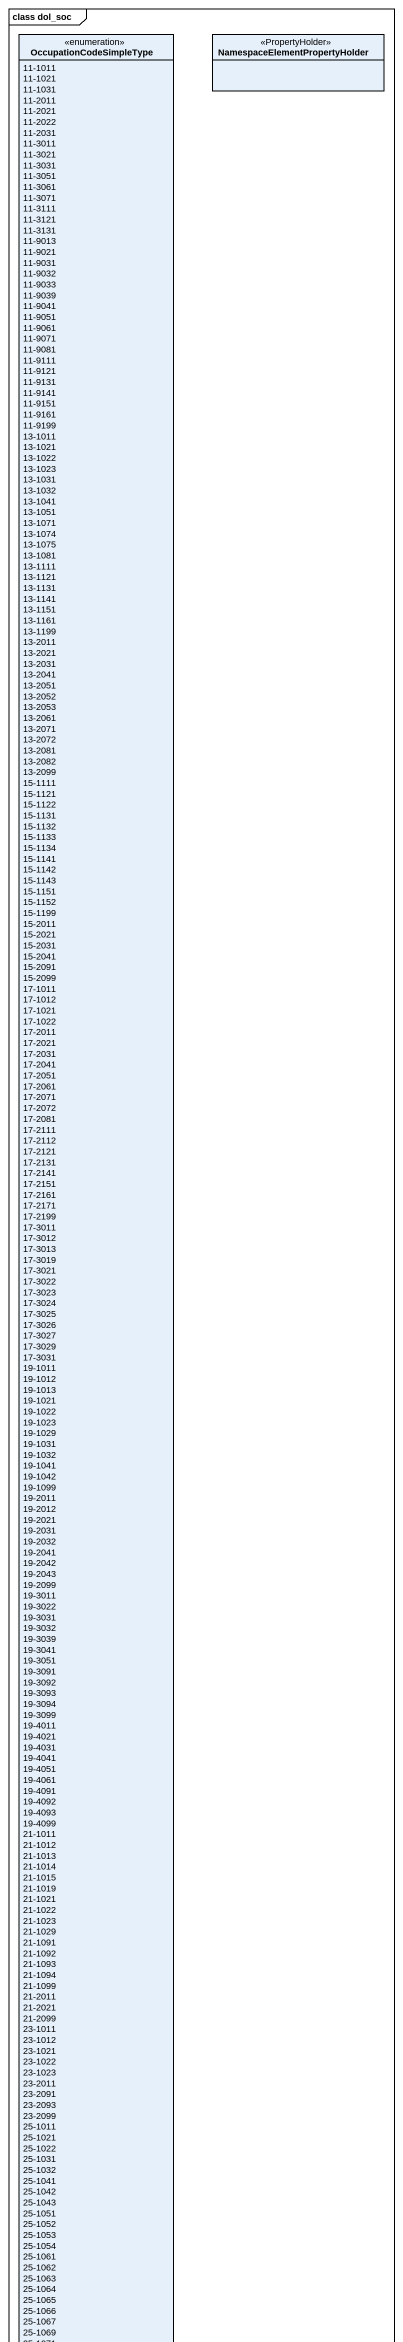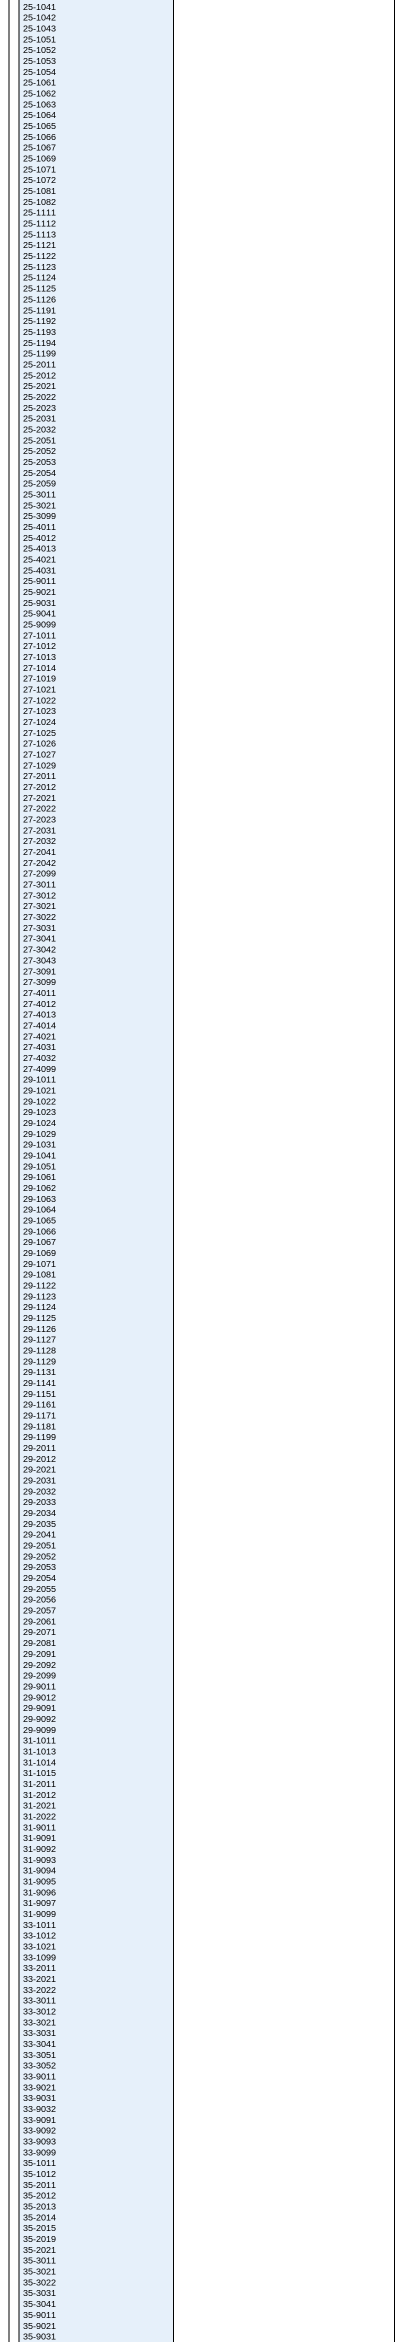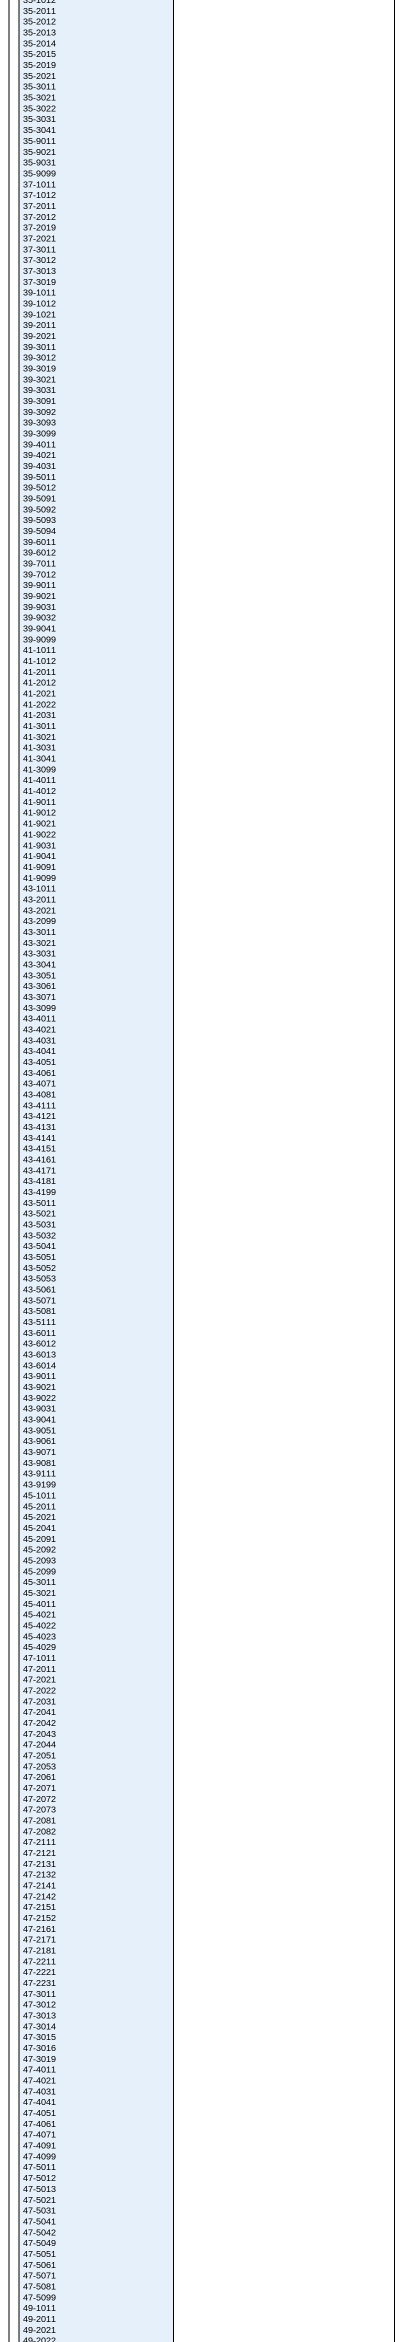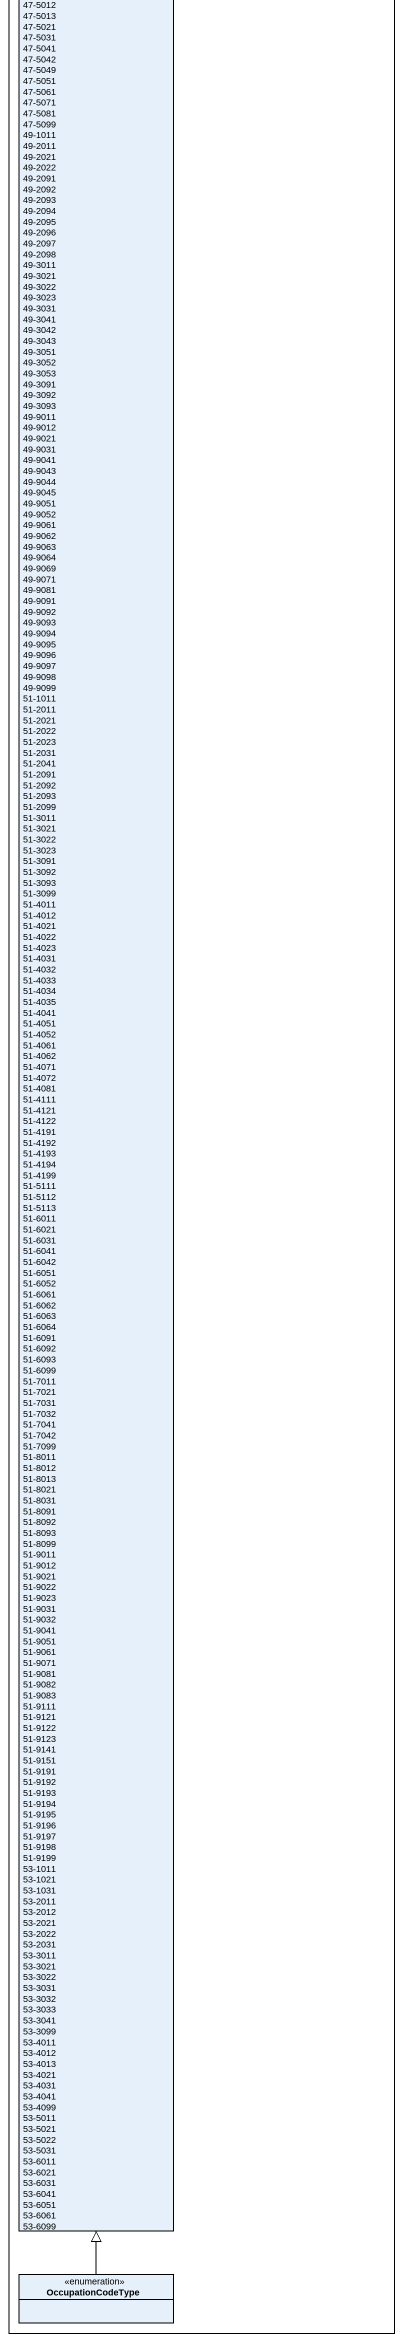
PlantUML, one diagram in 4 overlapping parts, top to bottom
@startuml
mainframe class dol_soc
hide circle
hide empty members
enum OccupationCodeSimpleType {
  11-1011
  11-1021
  11-1031
  11-2011
  11-2021
  11-2022
  11-2031
  11-3011
  11-3021
  11-3031
  11-3051
  11-3061
  11-3071
  11-3111
  11-3121
  11-3131
  11-9013
  11-9021
  11-9031
  11-9032
  11-9033
  11-9039
  11-9041
  11-9051
  11-9061
  11-9071
  11-9081
  11-9111
  11-9121
  11-9131
  11-9141
  11-9151
  11-9161
  11-9199
  13-1011
  13-1021
  13-1022
  13-1023
  13-1031
  13-1032
  13-1041
  13-1051
  13-1071
  13-1074
  13-1075
  13-1081
  13-1111
  13-1121
  13-1131
  13-1141
  13-1151
  13-1161
  13-1199
  13-2011
  13-2021
  13-2031
  13-2041
  13-2051
  13-2052
  13-2053
  13-2061
  13-2071
  13-2072
  13-2081
  13-2082
  13-2099
  15-1111
  15-1121
  15-1122
  15-1131
  15-1132
  15-1133
  15-1134
  15-1141
  15-1142
  15-1143
  15-1151
  15-1152
  15-1199
  15-2011
  15-2021
  15-2031
  15-2041
  15-2091
  15-2099
  17-1011
  17-1012
  17-1021
  17-1022
  17-2011
  17-2021
  17-2031
  17-2041
  17-2051
  17-2061
  17-2071
  17-2072
  17-2081
  17-2111
  17-2112
  17-2121
  17-2131
  17-2141
  17-2151
  17-2161
  17-2171
  17-2199
  17-3011
  17-3012
  17-3013
  17-3019
  17-3021
  17-3022
  17-3023
  17-3024
  17-3025
  17-3026
  17-3027
  17-3029
  17-3031
  19-1011
  19-1012
  19-1013
  19-1021
  19-1022
  19-1023
  19-1029
  19-1031
  19-1032
  19-1041
  19-1042
  19-1099
  19-2011
  19-2012
  19-2021
  19-2031
  19-2032
  19-2041
  19-2042
  19-2043
  19-2099
  19-3011
  19-3022
  19-3031
  19-3032
  19-3039
  19-3041
  19-3051
  19-3091
  19-3092
  19-3093
  19-3094
  19-3099
  19-4011
  19-4021
  19-4031
  19-4041
  19-4051
  19-4061
  19-4091
  19-4092
  19-4093
  19-4099
  21-1011
  21-1012
  21-1013
  21-1014
  21-1015
  21-1019
  21-1021
  21-1022
  21-1023
  21-1029
  21-1091
  21-1092
  21-1093
  21-1094
  21-1099
  21-2011
  21-2021
  21-2099
  23-1011
  23-1012
  23-1021
  23-1022
  23-1023
  23-2011
  23-2091
  23-2093
  23-2099
  25-1011
  25-1021
  25-1022
  25-1031
  25-1032
  25-1041
  25-1042
  25-1043
  25-1051
  25-1052
  25-1053
  25-1054
  25-1061
  25-1062
  25-1063
  25-1064
  25-1065
  25-1066
  25-1067
  25-1069
  25-1071
  25-1072
  25-1081
  25-1082
  25-1111
  25-1112
  25-1113
  25-1121
  25-1122
  25-1123
  25-1124
  25-1125
  25-1126
  25-1191
  25-1192
  25-1193
  25-1194
  25-1199
  25-2011
  25-2012
  25-2021
  25-2022
  25-2023
  25-2031
  25-2032
  25-2051
  25-2052
  25-2053
  25-2054
  25-2059
  25-3011
  25-3021
  25-3099
  25-4011
  25-4012
  25-4013
  25-4021
  25-4031
  25-9011
  25-9021
  25-9031
  25-9041
  25-9099
  27-1011
  27-1012
  27-1013
  27-1014
  27-1019
  27-1021
  27-1022
  27-1023
  27-1024
  27-1025
  27-1026
  27-1027
  27-1029
  27-2011
  27-2012
  27-2021
  27-2022
  27-2023
  27-2031
  27-2032
  27-2041
  27-2042
  27-2099
  27-3011
  27-3012
  27-3021
  27-3022
  27-3031
  27-3041
  27-3042
  27-3043
  27-3091
  27-3099
  27-4011
  27-4012
  27-4013
  27-4014
  27-4021
  27-4031
  27-4032
  27-4099
  29-1011
  29-1021
  29-1022
  29-1023
  29-1024
  29-1029
  29-1031
  29-1041
  29-1051
  29-1061
  29-1062
  29-1063
  29-1064
  29-1065
  29-1066
  29-1067
  29-1069
  29-1071
  29-1081
  29-1122
  29-1123
  29-1124
  29-1125
  29-1126
  29-1127
  29-1128
  29-1129
  29-1131
  29-1141
  29-1151
  29-1161
  29-1171
  29-1181
  29-1199
  29-2011
  29-2012
  29-2021
  29-2031
  29-2032
  29-2033
  29-2034
  29-2035
  29-2041
  29-2051
  29-2052
  29-2053
  29-2054
  29-2055
  29-2056
  29-2057
  29-2061
  29-2071
  29-2081
  29-2091
  29-2092
  29-2099
  29-9011
  29-9012
  29-9091
  29-9092
  29-9099
  31-1011
  31-1013
  31-1014
  31-1015
  31-2011
  31-2012
  31-2021
  31-2022
  31-9011
  31-9091
  31-9092
  31-9093
  31-9094
  31-9095
  31-9096
  31-9097
  31-9099
  33-1011
  33-1012
  33-1021
  33-1099
  33-2011
  33-2021
  33-2022
  33-3011
  33-3012
  33-3021
  33-3031
  33-3041
  33-3051
  33-3052
  33-9011
  33-9021
  33-9031
  33-9032
  33-9091
  33-9092
  33-9093
  33-9099
  35-1011
  35-1012
  35-2011
  35-2012
  35-2013
  35-2014
  35-2015
  35-2019
  35-2021
  35-3011
  35-3021
  35-3022
  35-3031
  35-3041
  35-9011
  35-9021
  35-9031
  35-9099
  37-1011
  37-1012
  37-2011
  37-2012
  37-2019
  37-2021
  37-3011
  37-3012
  37-3013
  37-3019
  39-1011
  39-1012
  39-1021
  39-2011
  39-2021
  39-3011
  39-3012
  39-3019
  39-3021
  39-3031
  39-3091
  39-3092
  39-3093
  39-3099
  39-4011
  39-4021
  39-4031
  39-5011
  39-5012
  39-5091
  39-5092
  39-5093
  39-5094
  39-6011
  39-6012
  39-7011
  39-7012
  39-9011
  39-9021
  39-9031
  39-9032
  39-9041
  39-9099
  41-1011
  41-1012
  41-2011
  41-2012
  41-2021
  41-2022
  41-2031
  41-3011
  41-3021
  41-3031
  41-3041
  41-3099
  41-4011
  41-4012
  41-9011
  41-9012
  41-9021
  41-9022
  41-9031
  41-9041
  41-9091
  41-9099
  43-1011
  43-2011
  43-2021
  43-2099
  43-3011
  43-3021
  43-3031
  43-3041
  43-3051
  43-3061
  43-3071
  43-3099
  43-4011
  43-4021
  43-4031
  43-4041
  43-4051
  43-4061
  43-4071
  43-4081
  43-4111
  43-4121
  43-4131
  43-4141
  43-4151
  43-4161
  43-4171
  43-4181
  43-4199
  43-5011
  43-5021
  43-5031
  43-5032
  43-5041
  43-5051
  43-5052
  43-5053
  43-5061
  43-5071
  43-5081
  43-5111
  43-6011
  43-6012
  43-6013
  43-6014
  43-9011
  43-9021
  43-9022
  43-9031
  43-9041
  43-9051
  43-9061
  43-9071
  43-9081
  43-9111
  43-9199
  45-1011
  45-2011
  45-2021
  45-2041
  45-2091
  45-2092
  45-2093
  45-2099
  45-3011
  45-3021
  45-4011
  45-4021
  45-4022
  45-4023
  45-4029
  47-1011
  47-2011
  47-2021
  47-2022
  47-2031
  47-2041
  47-2042
  47-2043
  47-2044
  47-2051
  47-2053
  47-2061
  47-2071
  47-2072
  47-2073
  47-2081
  47-2082
  47-2111
  47-2121
  47-2131
  47-2132
  47-2141
  47-2142
  47-2151
  47-2152
  47-2161
  47-2171
  47-2181
  47-2211
  47-2221
  47-2231
  47-3011
  47-3012
  47-3013
  47-3014
  47-3015
  47-3016
  47-3019
  47-4011
  47-4021
  47-4031
  47-4041
  47-4051
  47-4061
  47-4071
  47-4091
  47-4099
  47-5011
  47-5012
  47-5013
  47-5021
  47-5031
  47-5041
  47-5042
  47-5049
  47-5051
  47-5061
  47-5071
  47-5081
  47-5099
  49-1011
  49-2011
  49-2021
  49-2022
  49-2091
  49-2092
  49-2093
  49-2094
  49-2095
  49-2096
  49-2097
  49-2098
  49-3011
  49-3021
  49-3022
  49-3023
  49-3031
  49-3041
  49-3042
  49-3043
  49-3051
  49-3052
  49-3053
  49-3091
  49-3092
  49-3093
  49-9011
  49-9012
  49-9021
  49-9031
  49-9041
  49-9043
  49-9044
  49-9045
  49-9051
  49-9052
  49-9061
  49-9062
  49-9063
  49-9064
  49-9069
  49-9071
  49-9081
  49-9091
  49-9092
  49-9093
  49-9094
  49-9095
  49-9096
  49-9097
  49-9098
  49-9099
  51-1011
  51-2011
  51-2021
  51-2022
  51-2023
  51-2031
  51-2041
  51-2091
  51-2092
  51-2093
  51-2099
  51-3011
  51-3021
  51-3022
  51-3023
  51-3091
  51-3092
  51-3093
  51-3099
  51-4011
  51-4012
  51-4021
  51-4022
  51-4023
  51-4031
  51-4032
  51-4033
  51-4034
  51-4035
  51-4041
  51-4051
  51-4052
  51-4061
  51-4062
  51-4071
  51-4072
  51-4081
  51-4111
  51-4121
  51-4122
  51-4191
  51-4192
  51-4193
  51-4194
  51-4199
  51-5111
  51-5112
  51-5113
  51-6011
  51-6021
  51-6031
  51-6041
  51-6042
  51-6051
  51-6052
  51-6061
  51-6062
  51-6063
  51-6064
  51-6091
  51-6092
  51-6093
  51-6099
  51-7011
  51-7021
  51-7031
  51-7032
  51-7041
  51-7042
  51-7099
  51-8011
  51-8012
  51-8013
  51-8021
  51-8031
  51-8091
  51-8092
  51-8093
  51-8099
  51-9011
  51-9012
  51-9021
  51-9022
  51-9023
  51-9031
  51-9032
  51-9041
  51-9051
  51-9061
  51-9071
  51-9081
  51-9082
  51-9083
  51-9111
  51-9121
  51-9122
  51-9123
  51-9141
  51-9151
  51-9191
  51-9192
  51-9193
  51-9194
  51-9195
  51-9196
  51-9197
  51-9198
  51-9199
  53-1011
  53-1021
  53-1031
  53-2011
  53-2012
  53-2021
  53-2022
  53-2031
  53-3011
  53-3021
  53-3022
  53-3031
  53-3032
  53-3033
  53-3041
  53-3099
  53-4011
  53-4012
  53-4013
  53-4021
  53-4031
  53-4041
  53-4099
  53-5011
  53-5021
  53-5022
  53-5031
  53-6011
  53-6021
  53-6031
  53-6041
  53-6051
  53-6061
  53-6099
}
class "NamespaceElementPropertyHolder" as NamespaceElementPropertyHold <<PropertyHolder>>
enum OccupationCodeType
OccupationCodeType -up-|> OccupationCodeSimpleType
@enduml
